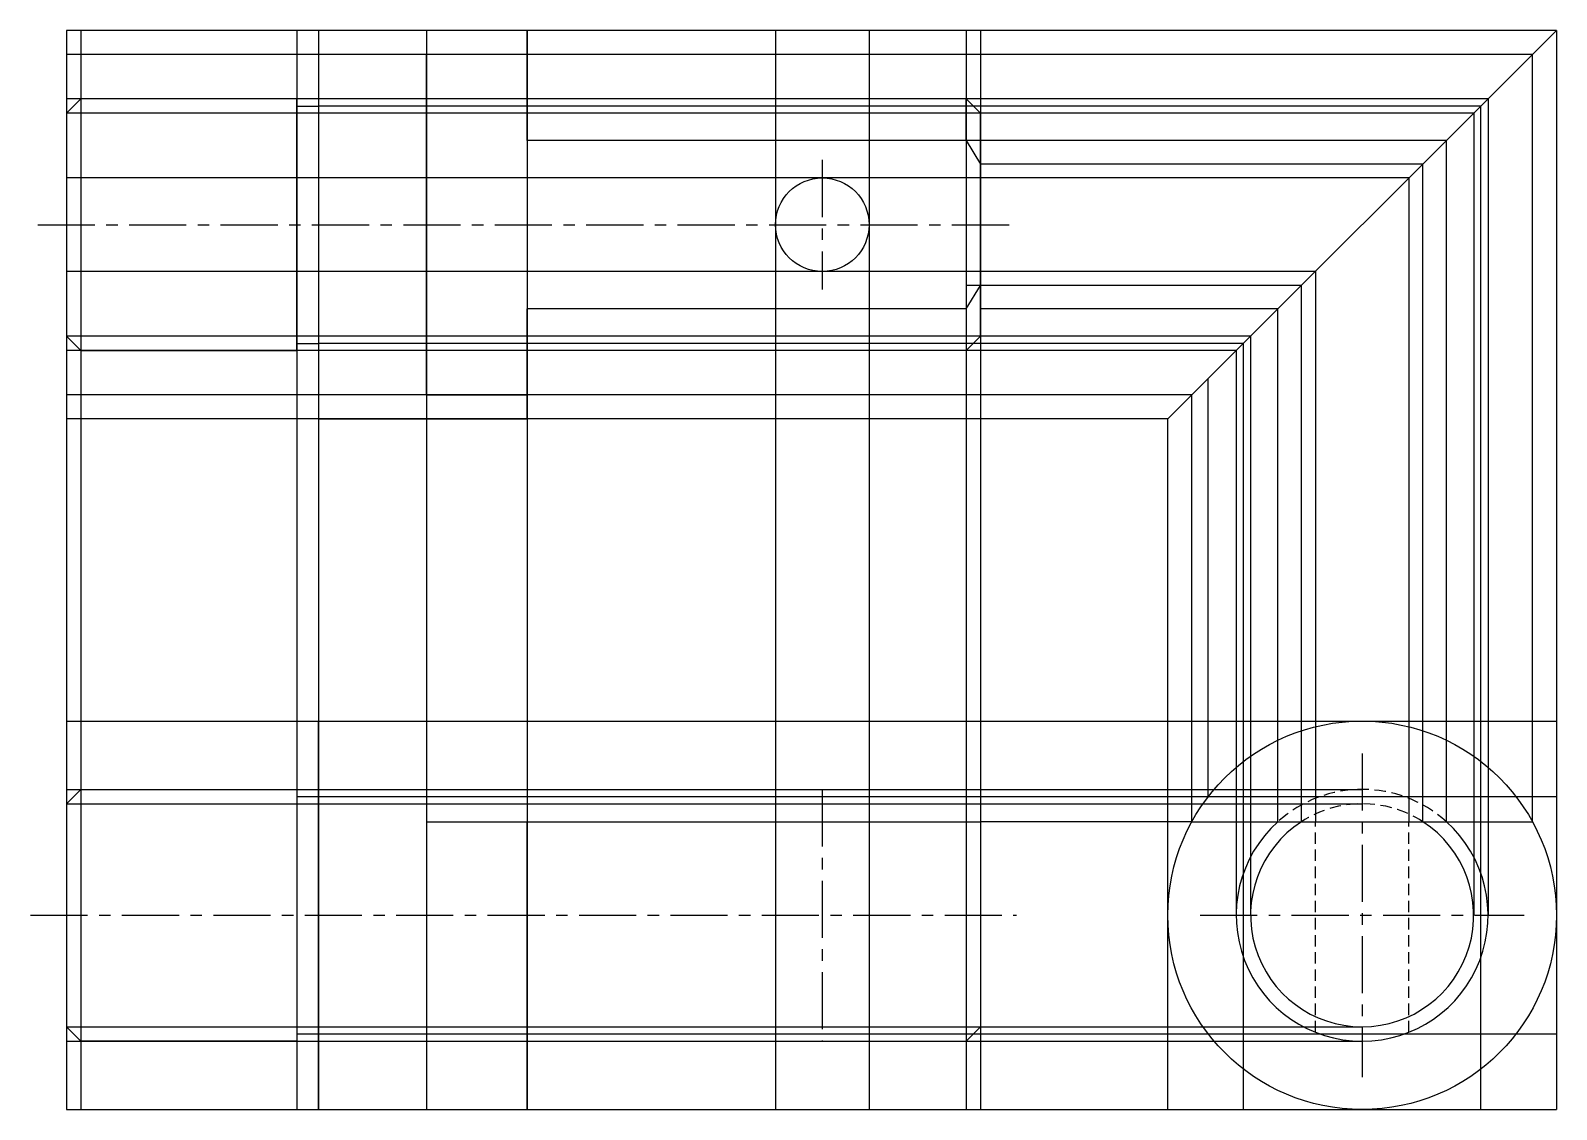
# Model space of a CAD drawing. Header units: millimetres. Extents: x 2012 to 2224, y 1328 to 1478.
import ezdxf

# ---------------------------------------------------------------- set-up
doc = ezdxf.new("R2010")
doc.units = ezdxf.units.MM
doc.header["$LTSCALE"] = 0.25
doc.linetypes.add('CENTER', pattern=[50.8, 31.75, -6.35, 6.35, -6.35])
doc.linetypes.add('HIDDEN', pattern=[9.525, 6.35, -3.175])
for name, color, linetype in [('CENTER', 210, 'CENTER'), ('CONSTRUCTION', 24, 'Continuous'), ('HIDDEN', 80, 'HIDDEN'), ('VISIBLE', 255, 'Continuous')]:
    doc.layers.add(name, color=color, linetype=linetype)

msp = doc.modelspace()

# ---------------------------------------------------------------- linework, layer by layer
for p, q in [((2052.15, 1478.03), (2052.15, 1424.03)), ((2081.15, 1478.03), (2052.15, 1478.03)), ((2081.15, 1462.75), (2081.15, 1478.03)), ((2067.15, 1427.37), (2067.15, 1474.69)), ((2081.15, 1474.69), (2067.15, 1474.69)), ((2019.15, 1468.53), (2017.15, 1466.53)), ((2049.15, 1468.53), (2019.15, 1468.53)), ((2049.15, 1433.53), (2049.15, 1468.53)), ((2049.15, 1467.53), (2052.15, 1467.53)), ((2017.15, 1466.53), (2017.15, 1435.53)), ((2144.15, 1435.53), (2144.15, 1466.53)), ((2081.15, 1424.03), (2081.15, 1439.32)), ((2017.15, 1435.53), (2019.15, 1433.53)), ((2019.15, 1433.53), (2049.15, 1433.53)), ((2049.15, 1434.53), (2052.15, 1434.53)), ((2067.15, 1427.37), (2081.15, 1427.37)), ((2052.15, 1424.03), (2081.15, 1424.03)), ((2052.15, 1328.03), (2052.15, 1382.03)), ((2052.15, 1382.03), (2067.15, 1382.03)), ((2067.15, 1382.03), (2067.15, 1368.03)), ((2017.15, 1370.53), (2019.15, 1372.53)), ((2019.15, 1372.53), (2049.15, 1372.53)), ((2019.15, 1372.53), (2019.15, 1337.53)), ((2049.15, 1372.53), (2049.15, 1337.53)), ((2017.15, 1370.53), (2017.15, 1339.53)), ((2049.15, 1371.53), (2052.15, 1371.53)), ((2067.15, 1368.03), (2144.15, 1368.03)), ((2081.15, 1328.03), (2081.15, 1368.03)), ((2142.15, 1368.03), (2142.15, 1337.53)), ((2144.15, 1368.03), (2144.15, 1339.53)), ((2173.48, 1368.03), (2220.81, 1368.03)), ((2019.15, 1337.53), (2017.15, 1339.53)), ((2049.15, 1338.53), (2052.15, 1338.53)), ((2142.15, 1337.53), (2144.15, 1339.53)), ((2049.15, 1337.53), (2019.15, 1337.53)), ((2020.15, 1337.53), (2020.15, 1337.53)), ((2081.15, 1337.53), (2142.15, 1337.53)), ((2141.15, 1337.53), (2141.15, 1337.53)), ((2052.15, 1328.03), (2081.15, 1328.03))]:
    msp.add_line(p, q)
for centre, radius in [((2122.15, 1451.03), 6.5), ((2197.15, 1355.03), 27)]:
    msp.add_circle(centre, radius)
for radius, start, end in [(17.5, 132.0246, 47.9754), (15.5, 122.9959, 57.0041)]:
    msp.add_arc((2197.15, 1355.03), radius, start, end)
at = {"layer": 'CENTER'}
for p, q in [((2122.15, 1460.03), (2122.15, 1442.03)), ((2013.15, 1451.03), (2148.15, 1451.03)), ((2197.15, 1377.53), (2197.15, 1332.53)), ((2122.15, 1372.53), (2122.15, 1337.43)), ((2012.15, 1355.03), (2149.15, 1355.03)), ((2174.65, 1355.03), (2219.65, 1355.03))]:
    msp.add_line(p, q, dxfattribs=at)
at = {"layer": 'CONSTRUCTION'}
for p, q in [((2017.15, 1478.03), (2017.15, 1328.03)), ((2224.15, 1478.03), (2017.15, 1478.03)), ((2019.15, 1478.03), (2019.15, 1328.03)), ((2049.15, 1478.03), (2049.15, 1328.03)), ((2052.15, 1478.03), (2052.15, 1328.03)), ((2067.15, 1478.03), (2067.15, 1328.03)), ((2081.15, 1478.03), (2081.15, 1328.03)), ((2115.65, 1478.03), (2115.65, 1328.03)), ((2128.65, 1478.03), (2128.65, 1328.03)), ((2142.15, 1478.03), (2142.15, 1328.03)), ((2144.15, 1478.03), (2144.15, 1328.03)), ((2224.15, 1478.03), (2170.15, 1424.03)), ((2224.15, 1478.03), (2224.15, 1328.03)), ((2220.81, 1474.69), (2017.15, 1474.69)), ((2220.81, 1368.03), (2220.81, 1474.69)), ((2214.65, 1468.53), (2017.15, 1468.53)), ((2213.65, 1467.53), (2052.15, 1467.53)), ((2213.65, 1328.03), (2213.65, 1467.53)), ((2214.65, 1468.53), (2214.65, 1355.03)), ((2212.65, 1466.53), (2017.15, 1466.53)), ((2212.65, 1466.53), (2212.65, 1355.03)), ((2208.86, 1462.75), (2142.15, 1462.75)), ((2208.86, 1368.03), (2208.86, 1462.75)), ((2205.59, 1459.47), (2144.15, 1459.47)), ((2205.59, 1368.03), (2205.59, 1459.47)), ((2203.65, 1457.53), (2017.15, 1457.53)), ((2203.65, 1457.53), (2203.65, 1368.03)), ((2190.65, 1444.53), (2017.15, 1444.53)), ((2190.65, 1444.53), (2190.65, 1368.03)), ((2188.71, 1442.59), (2142.15, 1442.59)), ((2188.71, 1368.03), (2188.71, 1442.59)), ((2185.43, 1439.32), (2144.15, 1439.32)), ((2185.43, 1368.03), (2185.43, 1439.32)), ((2181.65, 1435.53), (2017.15, 1435.53)), ((2181.65, 1435.53), (2181.65, 1355.03)), ((2179.65, 1433.53), (2017.15, 1433.53)), ((2180.65, 1434.53), (2052.15, 1434.53)), ((2179.65, 1433.53), (2179.65, 1355.03)), ((2180.65, 1328.03), (2180.65, 1434.53)), ((2175.78, 1371.53), (2175.78, 1429.66)), ((2173.48, 1427.37), (2017.15, 1427.37)), ((2173.48, 1368.03), (2173.48, 1427.37)), ((2170.15, 1424.03), (2017.15, 1424.03)), ((2170.15, 1328.03), (2170.15, 1424.03)), ((2017.15, 1382.03), (2224.15, 1382.03)), ((2017.15, 1372.53), (2197.15, 1372.53)), ((2017.15, 1370.53), (2197.15, 1370.53)), ((2052.15, 1371.53), (2224.15, 1371.53)), ((2173.48, 1368.03), (2144.15, 1368.03)), ((2017.15, 1339.53), (2197.15, 1339.53)), ((2052.15, 1338.53), (2224.15, 1338.53)), ((2017.15, 1337.53), (2197.15, 1337.53)), ((2017.15, 1328.03), (2224.15, 1328.03))]:
    msp.add_line(p, q, dxfattribs=at)
at = {"layer": 'HIDDEN'}
for p, q in [((2081.15, 1462.75), (2081.15, 1439.32)), ((2142.15, 1462.75), (2142.15, 1439.32)), ((2115.65, 1368.03), (2115.65, 1337.53)), ((2128.65, 1368.03), (2128.65, 1337.53)), ((2190.65, 1338.78), (2190.65, 1368.03)), ((2203.65, 1338.78), (2203.65, 1368.03))]:
    msp.add_line(p, q, dxfattribs=at)
for radius, start, end in [(17.5, 47.9754, 132.0246), (15.5, 57.0041, 122.9959)]:
    msp.add_arc((2197.15, 1355.03), radius, start, end, dxfattribs=at)
at = {"layer": 'VISIBLE'}
for p, q in [((2019.15, 1468.53), (2019.15, 1433.53)), ((2142.15, 1468.53), (2081.15, 1468.53)), ((2142.15, 1468.53), (2144.15, 1466.53)), ((2142.15, 1462.75), (2142.15, 1468.53)), ((2142.15, 1462.75), (2081.15, 1462.75)), ((2142.15, 1462.75), (2144.15, 1459.47)), ((2142.15, 1439.32), (2144.15, 1442.59)), ((2142.15, 1439.32), (2081.15, 1439.32)), ((2142.15, 1439.32), (2142.15, 1433.53)), ((2142.15, 1433.53), (2144.15, 1435.53)), ((2142.15, 1433.53), (2081.15, 1433.53))]:
    msp.add_line(p, q, dxfattribs=at)

doc.saveas('drawing.dxf')
